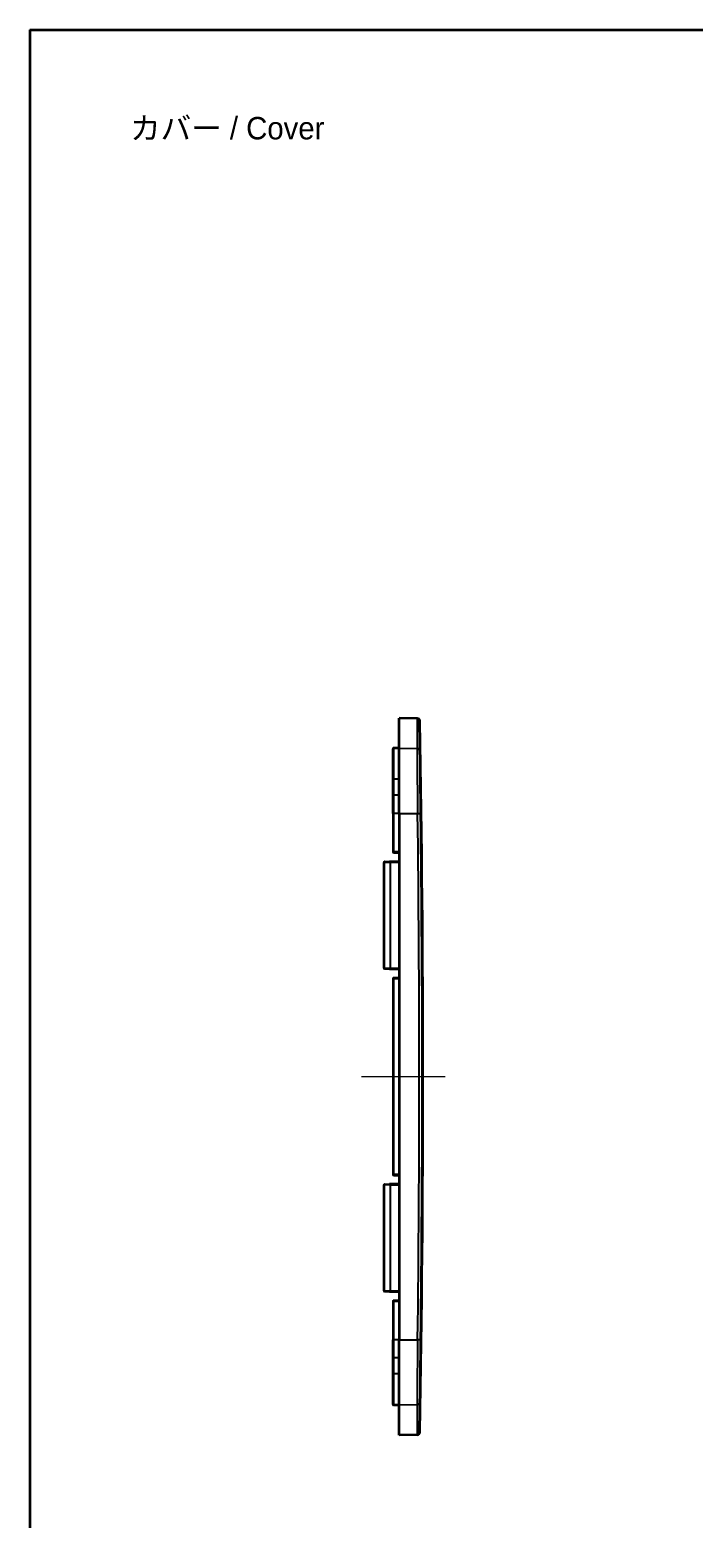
# Model space of a CAD drawing. Header units: millimetres. Extents: x 204 to 2721, y 201 to 622.
# Drawn here: x 1201.7 to 1312.8, y 373.1 to 622.2 of the extents above; entities that cross this region are included whole.
import ezdxf

# ---------------------------------------------------------------- set-up
doc = ezdxf.new("R2010")
doc.units = ezdxf.units.MM
doc.header["$LTSCALE"] = 1.5
for name, color, linetype, lineweight in [('Border (ISO)', 7, 'Continuous', 35), ('Centerline (ISO)', 131, 'Continuous', 18), ('Symbol (ISO)', 7, 'Continuous', 18), ('Visible (ISO)', 7, 'Continuous', 35), ('Visible Narrow (ISO)', 7, 'Continuous', 25)]:
    doc.layers.add(name, color=color, linetype=linetype, lineweight=lineweight)
doc.styles.add('Note Text (TK)', font='MS PGothic.ttf')

# ---------------------------------------------------------------- blocks, each defined once
blk = doc.blocks.new('図面枠 tk図枠')
at = {"layer": 'Border (ISO)'}
for q in [(405.5, 289), (14.5, 8)]:
    blk.add_line((14.5, 289), q, dxfattribs=at)

msp = doc.modelspace()

# ---------------------------------------------------------------- linework, layer by layer
at = {"layer": 'Centerline (ISO)', "linetype": 'Continuous'}
msp.add_line((1257.296, 446.981), (1271.296, 446.981), dxfattribs=at)
at = {"layer": 'Visible (ISO)'}
for p, q in [((1263.546, 501.931), (1263.546, 506.981)), ((1266.563, 506.929), (1263.546, 506.981)), ((1262.546, 496.663), (1262.546, 501.859)), ((1263.546, 501.975), (1262.644, 501.959)), ((1263.546, 491.033), (1263.546, 501.931)), ((1262.546, 494.035), (1262.546, 496.663)), ((1262.546, 491.033), (1262.546, 494.035)), ((1262.546, 491.033), (1262.546, 484.597)), ((1263.546, 491.033), (1263.546, 402.93)), ((1262.644, 484.497), (1263.546, 484.481)), ((1261.046, 465.123), (1261.046, 482.84)), ((1261.144, 482.94), (1261.944, 482.953)), ((1263.546, 482.981), (1261.944, 482.953)), ((1261.944, 465.009), (1261.144, 465.023)), ((1261.944, 465.009), (1263.546, 464.981)), ((1263.546, 463.481), (1262.644, 463.466)), ((1262.546, 463.366), (1262.546, 430.597)), ((1261.046, 411.123), (1261.046, 428.84)), ((1261.144, 428.94), (1261.944, 428.953)), ((1263.546, 428.981), (1261.944, 428.953)), ((1262.644, 430.497), (1263.546, 430.481)), ((1261.944, 411.009), (1261.144, 411.023)), ((1261.944, 411.009), (1263.546, 410.981)), ((1262.546, 409.366), (1262.546, 402.93)), ((1263.546, 409.481), (1262.644, 409.466)), ((1262.546, 399.928), (1262.546, 402.93)), ((1263.546, 392.032), (1263.546, 402.93)), ((1262.546, 397.3), (1262.546, 399.928)), ((1262.546, 392.104), (1262.546, 397.3)), ((1263.546, 391.988), (1262.644, 392.004)), ((1263.546, 386.981), (1263.546, 392.032)), ((1266.563, 387.034), (1263.546, 386.981))]:
    msp.add_line(p, q, dxfattribs=at)
for centre, radius, start, end in [((1266.554, 506.429), 0.5, 0.94842, 89), ((-2324.454, 446.981), 3592, 359.051582, 0.948418), ((1262.646, 501.859), 0.1, 91, 180), ((1262.646, 484.597), 0.1, 180, 269), ((1261.146, 482.84), 0.1, 91, 180), ((1261.946, 482.853), 0.1, 49.70693, 91), ((1261.146, 465.123), 0.1, 180, 269), ((1261.946, 465.109), 0.1, 269, 310.29307), ((1262.646, 463.366), 0.1, 91, 180), ((1261.146, 428.84), 0.1, 91, 180), ((1261.946, 428.853), 0.1, 49.70693, 91), ((1262.646, 430.597), 0.1, 180, 269), ((1261.146, 411.123), 0.1, 180, 269), ((1261.946, 411.109), 0.1, 269, 310.29307), ((1262.646, 409.366), 0.1, 91, 180), ((1262.646, 392.104), 0.1, 180, 269), ((1266.554, 387.534), 0.5, 271, 359.05158)]:
    msp.add_arc(centre, radius, start, end, dxfattribs=at)
at = {"layer": 'Visible Narrow (ISO)'}
for p, q in [((1266.563, 506.928), (1266.57, 501.883)), ((1267.061, 501.436), (1267.054, 506.436)), ((1262.644, 501.959), (1262.644, 496.743)), ((1263.546, 501.931), (1266.57, 501.883)), ((1263.546, 496.755), (1262.644, 496.743)), ((1262.644, 496.743), (1262.644, 494.066)), ((1263.546, 494.071), (1262.644, 494.066)), ((1262.644, 494.066), (1262.644, 491.033)), ((1262.644, 491.033), (1262.546, 491.033)), ((1262.644, 484.597), (1262.644, 491.033)), ((1263.546, 491.033), (1262.644, 491.033)), ((1263.546, 491.033), (1266.664, 491.033)), ((1262.546, 484.597), (1262.644, 484.597)), ((1263.546, 484.581), (1262.644, 484.597)), ((1262.043, 482.853), (1261.046, 482.84)), ((1262.043, 482.853), (1262.144, 482.853)), ((1262.043, 482.853), (1262.043, 465.109)), ((1262.144, 482.857), (1263.546, 482.881)), ((1262.144, 465.109), (1262.144, 482.853)), ((1261.046, 465.123), (1262.043, 465.109)), ((1262.043, 465.109), (1262.144, 465.109)), ((1263.546, 465.081), (1262.144, 465.106)), ((1262.644, 463.366), (1262.546, 463.366)), ((1262.644, 463.366), (1263.546, 463.381)), ((1262.644, 430.597), (1262.644, 463.366)), ((1262.043, 428.853), (1261.046, 428.84)), ((1262.043, 428.853), (1262.144, 428.853)), ((1262.043, 428.853), (1262.043, 411.109)), ((1262.144, 428.857), (1263.546, 428.881)), ((1262.144, 411.109), (1262.144, 428.853)), ((1262.546, 430.597), (1262.644, 430.597)), ((1263.546, 430.581), (1262.644, 430.597)), ((1261.046, 411.123), (1262.043, 411.109)), ((1262.043, 411.109), (1262.144, 411.109)), ((1263.546, 411.081), (1262.144, 411.106)), ((1262.644, 409.366), (1262.546, 409.366)), ((1262.644, 409.366), (1263.546, 409.381)), ((1262.644, 402.93), (1262.644, 409.366)), ((1262.644, 402.93), (1262.546, 402.93)), ((1262.644, 402.93), (1262.644, 399.897)), ((1263.546, 402.93), (1262.644, 402.93)), ((1263.546, 402.93), (1266.664, 402.93)), ((1262.644, 399.897), (1262.644, 397.22)), ((1263.546, 399.892), (1262.644, 399.897)), ((1262.644, 397.22), (1262.644, 392.004)), ((1263.546, 397.208), (1262.644, 397.22)), ((1263.546, 392.032), (1266.57, 392.08))]:
    msp.add_line(p, q, dxfattribs=at)
for centre, major_axis, ratio, start_param, end_param in [((1266.561, 501.429), (0.5, 0.001), 0.9081642, 0.0151603, 1.5520782), ((1262.646, 496.663), (-0.1, 0), 0.7952499, 4.7298423, 6.2831853), ((1262.646, 494.035), (-0.1, 0), 0.3066072, 4.7298423, 6.2831853), ((1266.655, 491.033), (0.5, 0.006), 0.0002141, 4.729841, 6.2749865), ((-2322.838, 446.981), (0, -3590.319), 0.9998477, 1.5585266, 1.5830661), ((-2322.846, 446.981), (0, 3590.818), 0.9998477, 4.7001192, 4.7246587), ((1262.646, 484.597), (-0.0017, -0.1), 0.0174497, 4.7126936, 6.2831853), ((1261.946, 482.853), (0.202, 0.004), 0.4956753, 0.8500962, 1.5707963), ((1262.075, 483.006), (-0.0647, -0.0763), 0.6073825, 0, 0.9801251), ((1262.142, 482.857), (-0.1, -0.0018), 0.0003094, 0.1155107, 1.5882469), ((1261.946, 465.109), (0.202, -0.004), 0.4956753, 4.712389, 5.4330891), ((1262.075, 464.957), (-0.0647, 0.0763), 0.6073825, 5.3030602, 6.2831853), ((1262.142, 465.106), (-0.1, 0.0018), 0.0003094, 4.6949384, 6.1676746), ((1262.646, 463.366), (-0.0017, 0.1), 0.0174497, 0, 1.5704917), ((1261.946, 428.853), (0.202, 0.004), 0.4956753, 0.8500962, 1.5707963), ((1262.075, 429.006), (-0.0647, -0.0763), 0.6073825, 0, 0.9801251), ((1262.142, 428.857), (-0.1, -0.0018), 0.0003094, 0.1155107, 1.5882469), ((1262.646, 430.597), (-0.0017, -0.1), 0.0174497, 4.7126936, 6.2831853), ((1262.142, 411.106), (-0.1, 0.0018), 0.0003094, 4.6949384, 6.1676746), ((1261.946, 411.109), (0.202, -0.004), 0.4956753, 4.712389, 5.4330891), ((1262.075, 410.957), (-0.0647, 0.0763), 0.6073825, 5.3030602, 6.2831853), ((1262.646, 409.366), (-0.0017, 0.1), 0.0174497, 0, 1.5704917), ((1266.655, 402.93), (0.5, -0.006), 0.0002141, 0.0081988, 1.5533443), ((1262.646, 399.928), (-0.1, 0), 0.3066072, 0, 1.553343), ((1262.646, 397.3), (-0.1, 0), 0.7952499, 0, 1.553343), ((1266.561, 392.534), (0.5, -0.001), 0.9081642, 4.7311071, 6.268025)]:
    msp.add_ellipse(centre, major_axis=major_axis, ratio=ratio, start_param=start_param, end_param=end_param, dxfattribs=at)
for points, knots in [([(1266.57, 501.883), (1266.57, 501.504), (1266.572, 501.031), (1266.581, 499.488), (1266.59, 498.238), (1266.613, 495.742), (1266.625, 494.562), (1266.646, 492.584), (1266.655, 491.808), (1266.664, 491.033)], [-1.3036361, -1.3036361, -1.3036361, -1.3036361, -1.0433648, -1.0433648, -0.5796471, -0.5796471, -0.2229412, -0.2229412, 0, 0, 0, 0]), ([(1267.155, 491.039), (1267.146, 491.782), (1267.137, 492.525), (1267.116, 494.421), (1267.104, 495.552), (1267.081, 497.944), (1267.072, 499.141), (1267.063, 500.62), (1267.061, 501.073), (1267.061, 501.436)], [0, 0, 0, 0, 0.2229412, 0.2229412, 0.5796471, 0.5796471, 1.0433648, 1.0433648, 1.3036361, 1.3036361, 1.3036361, 1.3036361]), ([(1262.011, 482.93), (1262.019, 482.922), (1262.027, 482.913), (1262.039, 482.888), (1262.042, 482.872), (1262.043, 482.855)], [0, 0, 0, 0, 0.008505047, 0.008505047, 0.0185381, 0.0185381, 0.0185381, 0.0185381]), ([(1262.043, 482.855), (1262.043, 482.855), (1262.043, 482.855), (1262.043, 482.854), (1262.043, 482.854), (1262.043, 482.853)], [-0.00035283195, -0.00035283195, -0.00035283195, -0.00035283195, -0.00017641598, -0.00017641598, 0, 0, 0, 0]), ([(1262.144, 482.857), (1262.143, 482.874), (1262.135, 482.89), (1262.11, 482.915), (1262.095, 482.924), (1262.078, 482.931)], [-0.0185381, -0.0185381, -0.0185381, -0.0185381, -0.008505047, -0.008505047, 0, 0, 0, 0]), ([(1262.144, 482.853), (1262.144, 482.854), (1262.144, 482.855), (1262.144, 482.856), (1262.144, 482.856), (1262.144, 482.857)], [0, 0, 0, 0, 0.00017641598, 0.00017641598, 0.00035283195, 0.00035283195, 0.00035283195, 0.00035283195]), ([(1262.043, 465.108), (1262.042, 465.09), (1262.038, 465.072), (1262.025, 465.048), (1262.019, 465.04), (1262.011, 465.033)], [0.000352814, 0.000352814, 0.000352814, 0.000352814, 0.011131787, 0.011131787, 0.018890914, 0.018890914, 0.018890914, 0.018890914]), ([(1262.043, 465.109), (1262.043, 465.109), (1262.043, 465.109), (1262.043, 465.108), (1262.043, 465.108), (1262.043, 465.108)], [-0.00035283198, -0.00035283198, -0.00035283198, -0.00035283198, -0.000176416, -0.000176416, -0.00000000002, -0.00000000002, -0.00000000002, -0.00000000002]), ([(1262.078, 465.032), (1262.093, 465.038), (1262.107, 465.047), (1262.134, 465.07), (1262.143, 465.088), (1262.144, 465.106)], [-0.018890914, -0.018890914, -0.018890914, -0.018890914, -0.011131787, -0.011131787, -0.000352814, -0.000352814, -0.000352814, -0.000352814]), ([(1262.144, 465.106), (1262.144, 465.106), (1262.144, 465.107), (1262.144, 465.108), (1262.144, 465.109), (1262.144, 465.109)], [0.00000000002, 0.00000000002, 0.00000000002, 0.00000000002, 0.000176416, 0.000176416, 0.00035283198, 0.00035283198, 0.00035283198, 0.00035283198]), ([(1262.011, 428.93), (1262.019, 428.922), (1262.027, 428.913), (1262.039, 428.888), (1262.042, 428.872), (1262.043, 428.855)], [0, 0, 0, 0, 0.008505047, 0.008505047, 0.0185381, 0.0185381, 0.0185381, 0.0185381]), ([(1262.043, 428.855), (1262.043, 428.855), (1262.043, 428.855), (1262.043, 428.854), (1262.043, 428.854), (1262.043, 428.853)], [-0.00035283195, -0.00035283195, -0.00035283195, -0.00035283195, -0.00017641598, -0.00017641598, 0, 0, 0, 0]), ([(1262.144, 428.857), (1262.143, 428.874), (1262.135, 428.89), (1262.11, 428.915), (1262.095, 428.924), (1262.078, 428.931)], [-0.0185381, -0.0185381, -0.0185381, -0.0185381, -0.008505047, -0.008505047, 0, 0, 0, 0]), ([(1262.144, 428.853), (1262.144, 428.854), (1262.144, 428.855), (1262.144, 428.856), (1262.144, 428.856), (1262.144, 428.857)], [0, 0, 0, 0, 0.00017641598, 0.00017641598, 0.00035283195, 0.00035283195, 0.00035283195, 0.00035283195]), ([(1262.043, 411.108), (1262.042, 411.09), (1262.038, 411.072), (1262.025, 411.048), (1262.019, 411.04), (1262.011, 411.033)], [0.000352814, 0.000352814, 0.000352814, 0.000352814, 0.011131787, 0.011131787, 0.018890914, 0.018890914, 0.018890914, 0.018890914]), ([(1262.043, 411.109), (1262.043, 411.109), (1262.043, 411.109), (1262.043, 411.108), (1262.043, 411.108), (1262.043, 411.108)], [-0.00035283198, -0.00035283198, -0.00035283198, -0.00035283198, -0.000176416, -0.000176416, -0.00000000002, -0.00000000002, -0.00000000002, -0.00000000002]), ([(1262.078, 411.032), (1262.093, 411.038), (1262.107, 411.047), (1262.134, 411.07), (1262.143, 411.088), (1262.144, 411.106)], [-0.018890914, -0.018890914, -0.018890914, -0.018890914, -0.011131787, -0.011131787, -0.000352814, -0.000352814, -0.000352814, -0.000352814]), ([(1262.144, 411.106), (1262.144, 411.106), (1262.144, 411.107), (1262.144, 411.108), (1262.144, 411.109), (1262.144, 411.109)], [0.00000000002, 0.00000000002, 0.00000000002, 0.00000000002, 0.000176416, 0.000176416, 0.00035283198, 0.00035283198, 0.00035283198, 0.00035283198]), ([(1266.664, 402.93), (1266.653, 402.022), (1266.643, 401.114), (1266.617, 398.659), (1266.603, 397.164), (1266.584, 394.864), (1266.578, 393.979), (1266.571, 392.798), (1266.57, 392.405), (1266.57, 392.08)], [-1.3036362, -1.3036362, -1.3036362, -1.3036362, -1.0426373, -1.0426373, -0.579243, -0.579243, -0.2227858, -0.2227858, 0, 0, 0, 0]), ([(1267.061, 392.527), (1267.061, 392.837), (1267.063, 393.214), (1267.069, 394.347), (1267.075, 395.194), (1267.094, 397.399), (1267.108, 398.831), (1267.134, 401.184), (1267.144, 402.054), (1267.155, 402.924)], [0, 0, 0, 0, 0.2227858, 0.2227858, 0.579243, 0.579243, 1.0426373, 1.0426373, 1.3036362, 1.3036362, 1.3036362, 1.3036362]), ([(1266.57, 392.08), (1266.569, 391.61), (1266.568, 391.172), (1266.565, 388.8), (1266.563, 387.589), (1266.563, 387.085), (1266.563, 387.034), (1266.563, 387.035)], [-4.7031374, -4.7031374, -4.7031374, -4.7031374, -4.3695667, -4.3695667, -2.7562136, -2.7562136, -2.3515268, -2.3515268, -2.3515268, -2.3515268]), ([(1267.054, 387.526), (1267.054, 387.526), (1267.054, 387.576), (1267.055, 388.076), (1267.056, 389.275), (1267.06, 391.626), (1267.06, 392.061), (1267.061, 392.527)], [2.3515268, 2.3515268, 2.3515268, 2.3515268, 2.7562136, 2.7562136, 4.3695667, 4.3695667, 4.7031374, 4.7031374, 4.7031374, 4.7031374])]:
    msp.add_open_spline(points, degree=3, knots=knots, dxfattribs=at)

# ---------------------------------------------------------------- block references
at = {"xscale": 1.5, "yscale": 1.5, "zscale": 1.5}
msp.add_blockref('図面枠 tk図枠', (1179.998, 188.698), dxfattribs=at)

# ---------------------------------------------------------------- texts
at = {"layer": 'Symbol (ISO)', "color": 7, "insert": (1218.531, 605.658), "char_height": 3.75, "width": 35.87719, "attachment_point": 4, "line_spacing_factor": 1.5, "style": 'Note Text (TK)'}
msp.add_mtext('\\fＭＳ Ｐゴシック|b0|i0;カバー / Cover', dxfattribs=at)

doc.saveas('drawing.dxf')
